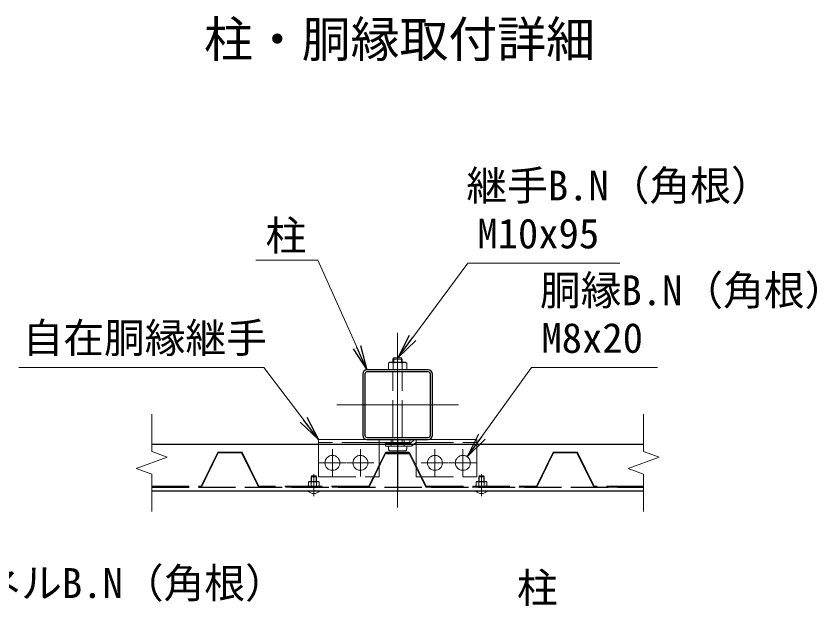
# Model space of a CAD drawing. Units: millimetres, scale not verified. Extents: x -4200 to 4200, y -2970 to 2970.
# Drawn here: x 757 to 2047, y 251 to 1202 of the extents above; entities that cross this region are included whole.
import ezdxf
from ezdxf.enums import TextEntityAlignment as Align

# ---------------------------------------------------------------- set-up
doc = ezdxf.new("R2010")
doc.units = ezdxf.units.MM
doc.header["$LTSCALE"] = 10
doc.linetypes.add('DASHED', pattern=[7.5, 6, -1.5])
doc.linetypes.add('USER1', pattern=[50.8, 31.75, -6.35, 6.35, -6.35])
for name, color, linetype, lineweight in [('0-0_D-BMK', 2, 'USER1', 13), ('0-2_D-STR1', 1, 'Continuous', 25), ('0-3_D-STR3', 3, 'Continuous', 13), ('0-4_D-STR2', 7, 'Continuous', 13), ('0-5_D-STR-DIM', 7, 'Continuous', 13), ('0-6_0', 7, 'Continuous', 25), ('0-8_D-TTL-TXT', 7, 'Continuous', 25), ('0-9_D-STR-TXT', 7, 'Continuous', 13)]:
    doc.layers.add(name, color=color, linetype=linetype, lineweight=lineweight)
doc.styles.add('ＭＳ ゴシック', font='')
doc.styles.get('ＭＳ ゴシック').set_extended_font_data('MS Gothic')

# ---------------------------------------------------------------- blocks, each defined once
blk = doc.blocks.new('_Open')
at = {"layer": '0-6_0'}
blk.add_line((-10, 1.667), (0, 0), dxfattribs=at)
blk.add_lwpolyline([(-10, -1.667), (0, 0), (-10, 0)], dxfattribs=at)

msp = doc.modelspace()

# ---------------------------------------------------------------- linework, layer by layer
at = {"layer": '0-0_D-BMK'}
for p, q in [((1371.43, 691.12), (1371.43, 409.74)), ((1273.62, 575.37), (1469.25, 575.37)), ((1266.43, 503.52), (1266.43, 459.72)), ((1311.43, 503.52), (1311.43, 459.72)), ((1431.43, 503.52), (1431.43, 459.72)), ((1476.43, 503.52), (1476.43, 459.72)), ((1244.53, 481.62), (1288.33, 481.62)), ((1249.93, 481.62), (1282.93, 481.62)), ((1289.53, 481.62), (1333.33, 481.62)), ((1294.93, 481.62), (1327.93, 481.62)), ((1409.53, 481.62), (1453.33, 481.62)), ((1447.93, 481.62), (1414.93, 481.62)), ((1454.53, 481.62), (1498.33, 481.62)), ((1492.93, 481.62), (1459.93, 481.62)), ((1236.43, 428.02), (1236.43, 463.17)), ((1506.43, 428.02), (1506.43, 463.17))]:
    msp.add_line(p, q, dxfattribs=at)
at = {"layer": '0-2_D-STR1'}
for p, q in [((1315.18, 624.72), (1315.18, 526.02)), ((1318.63, 624.72), (1318.63, 526.02)), ((1420.78, 631.62), (1322.08, 631.62)), ((1420.78, 628.17), (1322.08, 628.17)), ((1424.23, 526.02), (1424.23, 624.72)), ((1427.68, 526.02), (1427.68, 624.72)), ((1322.08, 522.57), (1420.78, 522.57)), ((1322.08, 519.12), (1420.78, 519.12)), ((1371.43, 519.12), (1371.43, 444.12)), ((975.43, 511.62), (1767.43, 511.62)), ((1371.43, 511.62), (1371.43, 436.62)), ((975.51, 436.62), (1767.51, 436.62))]:
    msp.add_line(p, q, dxfattribs=at)
at = {"layer": '0-2_D-STR1', "linetype": 'DASHED'}
msp.add_line((975.51, 442.62), (1767.51, 442.62), dxfattribs=at)
at = {"layer": '0-2_D-STR1'}
for centre, radius, start, end in [((1322.08, 624.72), 6.9, 90, 180), ((1322.08, 624.72), 3.45, 90, 180), ((1420.78, 624.72), 6.9, 0, 90), ((1420.78, 624.72), 3.45, 0, 90), ((1322.08, 526.02), 6.9, 180, 270), ((1322.08, 526.02), 3.45, 180, 270), ((1420.78, 526.02), 6.9, 270, 0), ((1420.78, 526.02), 3.45, 270, 0)]:
    msp.add_arc(centre, radius, start, end, dxfattribs=at)
at = {"layer": '0-3_D-STR3'}
for p, q in [((1363.93, 648.57), (1365.43, 650.82)), ((1363.93, 643.62), (1363.93, 648.57)), ((1363.93, 648.57), (1378.93, 648.57)), ((1365.43, 650.82), (1377.43, 650.82)), ((1365.43, 643.62), (1365.43, 650.82)), ((1377.43, 643.62), (1377.43, 650.82)), ((1377.43, 650.82), (1378.93, 648.57)), ((1378.93, 643.62), (1378.93, 648.57)), ((1383.81, 643.62), (1359.06, 643.62)), ((1364.07, 631.62), (1364.07, 642.27)), ((1378.8, 631.62), (1378.8, 642.27)), ((1386.16, 631.62), (1356.71, 631.62)), ((1243.93, 519.12), (1243.93, 511.62)), ((1243.93, 519.12), (1390.93, 519.12)), ((1390.93, 514.32), (1390.93, 519.12)), ((1396.38, 517.03), (1392.77, 513.75)), ((1401.39, 519.12), (1498.93, 519.12)), ((1498.93, 519.12), (1498.93, 511.62)), ((1341.43, 514.32), (1390.93, 514.32)), ((1351.93, 513.12), (1391.15, 513.12)), ((1399.61, 513.48), (1395.99, 510.19)), ((1227.43, 436.62), (1245.43, 436.62)), ((1227.43, 436.02), (1227.43, 436.62)), ((1245.43, 436.02), (1245.43, 436.62)), ((1497.43, 436.62), (1515.43, 436.62)), ((1497.43, 436.02), (1497.43, 436.62)), ((1515.43, 436.02), (1515.43, 436.62))]:
    msp.add_line(p, q, dxfattribs=at)
at = {"layer": '0-3_D-STR3', "linetype": 'DASHED'}
for p, q in [((1363.93, 522.57), (1363.93, 628.17)), ((1378.93, 522.57), (1378.93, 628.17)), ((1243.93, 519.12), (1390.93, 519.12)), ((1341.43, 514.32), (1341.43, 519.12)), ((1360.93, 519.12), (1360.93, 514.32)), ((1363.93, 513.12), (1363.93, 519.12)), ((1378.93, 513.12), (1378.93, 519.12)), ((1381.93, 519.12), (1381.93, 514.32)), ((1341.43, 514.32), (1243.93, 514.32)), ((1243.93, 511.62), (1243.93, 459.12)), ((1341.43, 459.12), (1341.43, 514.32)), ((1351.93, 508.32), (1351.93, 513.12)), ((1351.93, 508.32), (1391.15, 508.32)), ((1356.54, 508.32), (1386.54, 508.32)), ((1360.93, 508.32), (1360.93, 513.12)), ((1381.93, 508.32), (1381.93, 513.12)), ((1401.43, 514.32), (1498.93, 514.32)), ((1498.93, 511.62), (1498.93, 459.12)), ((1358.68, 500.82), (1384.18, 500.82)), ((1231.93, 459.12), (1232.83, 460.62)), ((1231.93, 451.32), (1231.93, 459.12)), ((1231.93, 459.12), (1240.93, 459.12)), ((1232.83, 460.62), (1240.03, 460.62)), ((1232.83, 451.32), (1232.83, 460.62)), ((1240.03, 451.32), (1240.03, 460.62)), ((1240.03, 460.62), (1240.93, 459.12)), ((1240.93, 451.32), (1240.93, 459.12)), ((1243.93, 459.12), (1341.43, 459.12)), ((1401.43, 459.12), (1498.93, 459.12)), ((1501.93, 459.12), (1502.83, 460.62)), ((1501.93, 451.32), (1501.93, 459.12)), ((1501.93, 459.12), (1510.93, 459.12)), ((1502.83, 460.62), (1510.03, 460.62)), ((1502.83, 451.32), (1502.83, 460.62)), ((1510.03, 451.32), (1510.03, 460.62)), ((1510.03, 460.62), (1510.93, 459.12)), ((1510.93, 451.32), (1510.93, 459.12)), ((1245.09, 443.82), (1227.77, 443.82)), ((1243.78, 451.32), (1229.08, 451.32)), ((1232.1, 443.82), (1232.1, 450.57)), ((1240.76, 443.82), (1240.76, 450.57)), ((1515.09, 443.82), (1497.77, 443.82)), ((1513.78, 451.32), (1499.08, 451.32)), ((1502.1, 443.82), (1502.1, 450.57)), ((1510.76, 443.82), (1510.76, 450.57))]:
    msp.add_line(p, q, dxfattribs=at)
at = {"layer": '0-3_D-STR3'}
for points in [[(1356.71, 631.62), (1356.71, 642.27), (1359.06, 643.62)], [(1386.16, 631.62), (1386.16, 642.27), (1383.81, 643.62)]]:
    msp.add_lwpolyline(points, dxfattribs=at)
at = {"layer": '0-3_D-STR3', "linetype": 'DASHED'}
for points in [[(1401.43, 459.12), (1401.43, 514.32), (1401.43, 519.12)], [(1227.77, 443.82), (1227.77, 450.57), (1229.08, 451.32)], [(1245.09, 443.82), (1245.09, 450.57), (1243.78, 451.32)], [(1497.77, 443.82), (1497.77, 450.57), (1499.08, 451.32)], [(1515.09, 443.82), (1515.09, 450.57), (1513.78, 451.32)]]:
    msp.add_lwpolyline(points, dxfattribs=at)
at = {"layer": '0-3_D-STR3'}
for centre in [(1266.43, 481.62), (1311.43, 481.62), (1431.43, 481.62), (1476.43, 481.62)]:
    msp.add_circle(centre, 12, dxfattribs=at)
for centre, radius, start, end in [((1360.39, 636.89), 6.52, 55.61587, 124.38413), ((1371.43, 619.04), 24.36, 72.41211, 107.58789), ((1382.48, 636.89), 6.52, 55.61587, 124.38413), ((1401.41, 512.02), 7.1, 89.8278, 135.14925), ((1391.15, 515.52), 2.4, 270, 312.26587), ((1401.43, 511.92), 2.4, 90, 139.63546), ((1236.43, 444.46), 12.34, 223.14261, 316.85739), ((1506.43, 444.46), 12.34, 223.14261, 316.85739)]:
    msp.add_arc(centre, radius, start, end, dxfattribs=at)
at = {"layer": '0-3_D-STR3', "linetype": 'DASHED'}
for centre, radius, start, end in [((1391.15, 515.52), 7.2, 270, 312.26587), ((1229.94, 447.4), 3.83, 55.61587, 124.38413), ((1236.43, 436.91), 14.33, 72.41211, 107.58789), ((1242.93, 447.4), 3.83, 55.61587, 124.38413), ((1499.94, 447.4), 3.83, 55.61587, 124.38413), ((1506.43, 436.91), 14.33, 72.41211, 107.58789), ((1512.93, 447.4), 3.83, 55.61587, 124.38413)]:
    msp.add_arc(centre, radius, start, end, dxfattribs=at)
for centre, start_param, end_param in [((1358.68, 508.32), 4.712389, 6.2831853), ((1384.18, 508.32), 6.2831853, 7.8539816)]:
    msp.add_ellipse(centre, major_axis=(0, -7.5), ratio=0.3, start_param=start_param, end_param=end_param, dxfattribs=at)
at = {"layer": '0-4_D-STR2', "linetype": 'DASHED'}
for p, q in [((1081.93, 498.72), (1054.93, 443.82)), ((1082.68, 497.52), (1055.68, 442.62)), ((1120.93, 498.72), (1081.93, 498.72)), ((1120.19, 497.52), (1082.68, 497.52)), ((1120.19, 497.52), (1147.19, 442.62)), ((1120.93, 498.72), (1147.93, 443.82)), ((1351.93, 498.72), (1324.93, 443.82)), ((1352.68, 497.52), (1325.68, 442.62)), ((1389.43, 498.72), (1351.93, 498.72)), ((1389.43, 497.52), (1352.68, 497.52)), ((1353.43, 497.52), (1353.43, 496.32)), ((1353.43, 497.52), (1390.93, 497.52)), ((1353.43, 496.32), (1390.19, 496.32)), ((1389.43, 498.72), (1389.43, 497.52)), ((1390.19, 496.32), (1416.6, 442.62)), ((1390.93, 497.52), (1417.34, 443.82)), ((1621.93, 498.72), (1594.93, 443.82)), ((1622.68, 497.52), (1595.68, 442.62)), ((1660.93, 498.72), (1621.93, 498.72)), ((1660.19, 497.52), (1622.68, 497.52)), ((1660.19, 497.52), (1687.19, 442.62)), ((1660.93, 498.72), (1687.93, 443.82)), ((975.51, 443.82), (1054.93, 443.82)), ((975.51, 442.62), (1055.68, 442.62)), ((1325.68, 442.62), (1147.19, 442.62)), ((1324.93, 443.82), (1147.93, 443.82)), ((1416.6, 442.62), (1595.68, 442.62)), ((1417.34, 443.82), (1594.93, 443.82)), ((1767.51, 442.62), (1687.19, 442.62)), ((1767.51, 443.82), (1687.93, 443.82))]:
    msp.add_line(p, q, dxfattribs=at)
at = {"layer": '0-5_D-STR-DIM'}
for p, q in [((975.43, 560.1), (975.43, 499.77)), ((1767.43, 560.1), (1767.43, 499.77)), ((950.51, 472.55), (1000.36, 490.69)), ((975.43, 499.77), (1000.36, 490.69)), ((1742.51, 472.55), (1792.36, 490.69)), ((1767.43, 499.77), (1792.36, 490.69)), ((975.43, 463.48), (950.51, 472.55)), ((1767.43, 463.48), (1742.51, 472.55)), ((975.52, 463.45), (975.51, 403.12)), ((1767.52, 463.45), (1767.51, 403.12))]:
    msp.add_line(p, q, dxfattribs=at)
at = {"layer": '0-9_D-STR-TXT'}
for points in [[(1143.23, 808.34), (1243, 808.34), (1321.27, 633.45)], [(1729.08, 803.34), (1484.52, 803.34), (1372.73, 652.43)], [(761.37, 635.09), (1155.69, 635.09), (1242.72, 520.71)], [(1789.76, 635.09), (1587.18, 635.09), (1484.63, 492.98)]]:
    msp.add_lwpolyline(points, dxfattribs=at)

# ---------------------------------------------------------------- block references
at = {"layer": '0-9_D-STR-TXT', "xscale": 4, "yscale": 4}
for p, rotation in [((1371.54, 650.82), 233.46904), ((1322.08, 631.62), 294.10981), ((1243.93, 519.12), 307.27002), ((1483.46, 491.35), 234.18441)]:
    msp.add_blockref('_Open', p, dxfattribs=dict(at, rotation=rotation))

# ---------------------------------------------------------------- texts
at = {"layer": '0-8_D-TTL-TXT', "style": 'ＭＳ ゴシック'}
msp.add_text('柱・胴縁取付詳細', height=57.7, dxfattribs=at).set_placement((1059.57, 1118.04), align=Align.BOTTOM_LEFT)
at = {"layer": '0-9_D-STR-TXT', "style": 'ＭＳ ゴシック'}
for s, p in [('継手B.N（角根）', (1482.12, 890.03)), ('柱', (1158.76, 809.37)), ('M10x95', (1499.72, 812.75)), ('胴縁B.N（角根）', (1600.58, 721.23)), ('自在胴縁継手', (767.39, 644.5)), ('M8x20', (1602.94, 644.5)), ('パネルB.N（角根）', (634.01, 249.46)), ('柱', (1563.59, 241.73))]:
    msp.add_text(s, height=48.09, dxfattribs=at).set_placement(p, align=Align.BOTTOM_LEFT)

doc.saveas('drawing.dxf')
